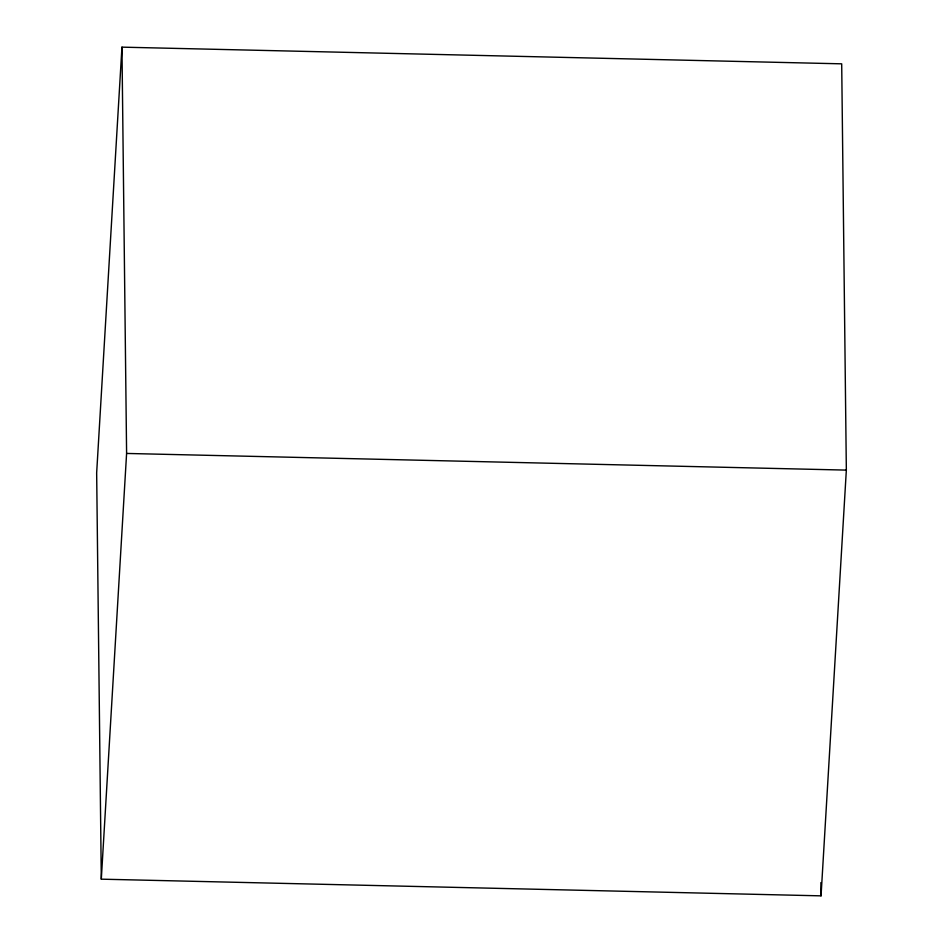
<?xml version="1.0" encoding="UTF-8"?>
<svg xmlns="http://www.w3.org/2000/svg" width="943" height="943" viewBox="0 0 943 943"><rect width="100%" height="100%" fill="white"/><g stroke="black" fill="none" stroke-linecap="round" stroke-linejoin="round"><path stroke-width="1.41" d="M121.953 47.15L96.657 472.891L101.302 879.171L821.047 895.85L846.342 470.109L841.698 63.829L121.953 47.15L126.598 453.442L101.302 879.171M126.598 453.442L846.342 470.109M820.893 882.601L821.047 895.85"/></g></svg>
